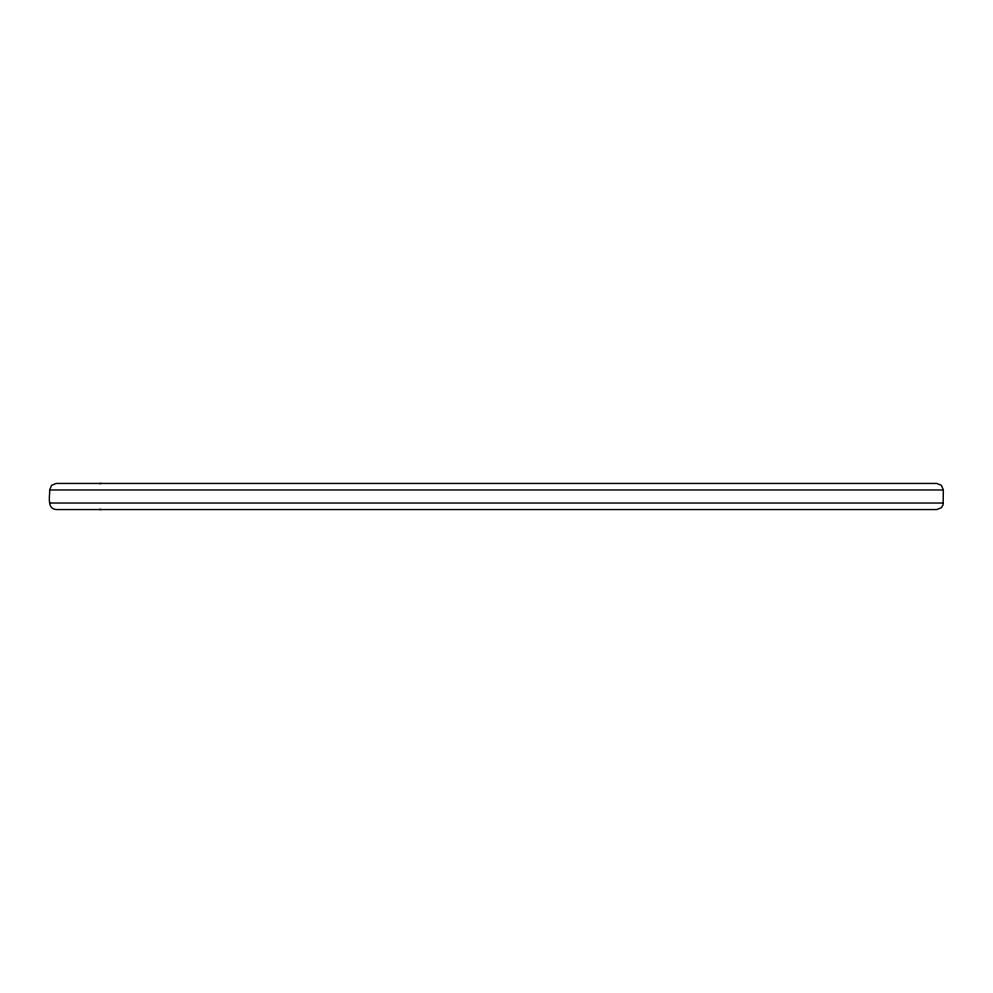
<?xml version="1.0" encoding="UTF-8"?>
<svg xmlns="http://www.w3.org/2000/svg" width="993" height="993" viewBox="0 0 993 993"><rect width="100%" height="100%" fill="white"/><g stroke="black" fill="none" stroke-linecap="round" stroke-linejoin="round"><path stroke-width="1.49" d="M49.65 489.971L51.562 485.354L56.179 483.442L936.821 483.442L941.438 485.354L943.35 489.971L943.127 504.717L941.438 507.646L936.821 509.558L56.179 509.558C46.584 508.863 49.998 495.991 49.65 489.971L943.35 489.971M99.585 483.665L101.274 483.442M49.65 503.029L943.35 503.029M99.585 509.335L101.274 509.558"/></g></svg>
